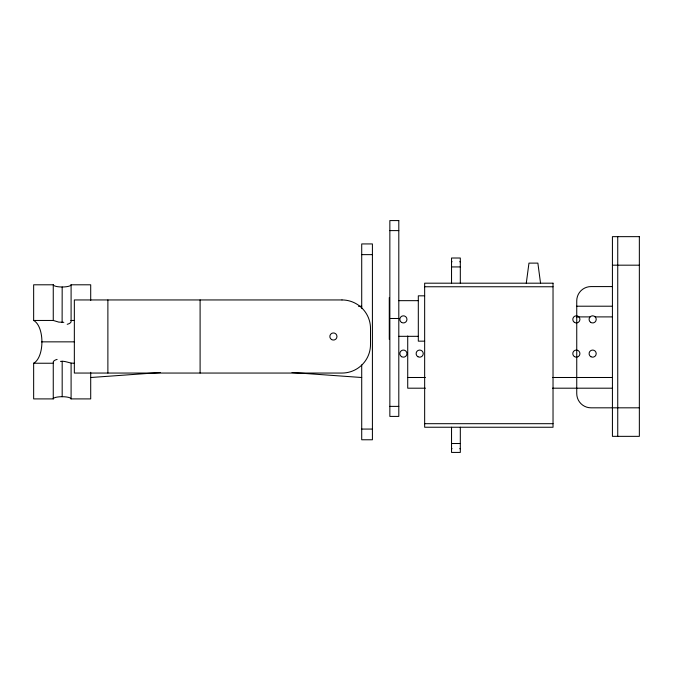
<?xml version="1.0" encoding="UTF-8"?>
<svg xmlns="http://www.w3.org/2000/svg" width="673" height="673" viewBox="0 0 673 673"><rect width="100%" height="100%" fill="white"/><g stroke="black" fill="none" stroke-linecap="round" stroke-linejoin="round"><path stroke-width="1.01" d="M71.002 284.797A9.06 2.162 0 0 1 62.177 287.001A9.06 2.162 0 0 1 53.352 284.797L33.65 284.797L33.65 320.457C44.67 326.573 44.67 357.127 33.65 363.243L33.65 398.904L53.26 398.904A9.06 2.162 0 0 1 62.177 396.691A9.06 2.162 0 0 1 71.002 398.904M526.286 283.19L528.961 263.118L537.87 263.118L540.545 283.19M63.826 322.333L58.744 322.098L53.31 320.474M60.469 361.376C65.231 360.568 69.538 363.529 74.19 363.243M358.591 306.417L361.712 306.19M90.704 377.511L160.384 372.531M389.852 230.603L398.803 230.603M361.712 254.63L372.413 254.63M451.541 261.738L452.088 261.738M459.768 261.738L460.315 261.738M612.422 265.179L639.35 265.179M451.541 266.929L460.315 266.929M612.422 286.58L591.003 286.58A14.268 14.268 0 0 0 576.744 300.839L576.744 393.554A14.268 14.268 0 0 0 591.003 407.821L639.35 407.821M424.655 286.757L553.029 286.757M424.655 295.826L418.312 295.826L418.312 341.161L424.655 341.161M398.803 300.663L418.312 300.663M576.744 306.207L612.422 306.207M576.744 316.899L590.086 316.899M595.21 316.899L612.422 316.899M389.852 318.489L398.803 318.489M33.65 320.457L53.26 320.457L53.26 284.797M74.19 320.457L71.094 320.457L71.094 284.797L90.704 284.797L90.704 300.528M398.803 336.323L418.312 336.323M41.524 341.85L74.24 341.85M33.65 363.243L53.26 363.243L53.26 398.904M407.72 377.494L425.403 377.494M552.558 377.494L612.422 377.494M425.403 388.195L407.72 388.195L407.72 336.02M552.558 388.195L612.422 388.195M389.852 406.383L398.803 406.383M424.655 423.687L553.029 423.687M361.712 429.071L372.413 429.071M451.541 443.515L460.315 443.515M451.541 448.698L452.088 448.698M459.768 448.698L460.315 448.698M62.118 322.401L62.177 286.984M292.032 372.531L361.712 377.511M617.738 236.652L617.738 436.348M460.315 283.19L460.315 258.011L451.541 258.011L451.541 283.19M460.315 427.254L460.315 452.424L451.541 452.424L451.541 427.254M389.28 297.575L389.28 339.402M361.712 308.284L361.712 243.929L372.413 243.929L372.413 439.772L361.712 439.772L361.712 364.926M200.1 299.948L200.1 373.052M107.882 299.948L107.882 373.052M90.704 372.32L90.704 398.904L71.094 398.904L71.094 363.243M62.177 361.3L62.177 396.717M53.504 363.21A8.791 3.458 -0.2 0 1 57.129 359.39M70.85 320.491A8.791 3.458 -0.2 0 1 67.224 324.31M398.803 220.576L389.852 220.576L389.852 416.41L398.803 416.41L398.803 220.576M639.35 236.652L612.422 236.652L612.422 436.348L639.35 436.348L639.35 236.652M553.029 283.19L424.655 283.19L424.655 427.237L553.029 427.254L553.029 283.207M341.985 299.948L74.341 299.948L74.341 373.052L341.985 373.052A28.527 28.527 0 0 0 370.512 344.526L370.512 328.474A28.527 28.527 0 0 0 341.985 299.948M574.363 356.572A3.567 3.567 0 0 0 579.916 353.872A3.567 3.567 0 0 0 574.801 350.406A3.567 3.567 0 0 0 574.363 356.572M574.363 322.333A3.567 3.567 0 0 0 579.916 319.641A3.567 3.567 0 0 0 574.801 316.175A3.567 3.567 0 0 0 574.363 322.333M401.613 322.468A3.567 3.567 0 0 0 406.955 319.381A3.567 3.567 0 0 0 401.613 316.293A3.567 3.567 0 0 0 401.613 322.468M401.613 356.707A3.567 3.567 0 0 0 406.955 353.619A3.567 3.567 0 0 0 401.613 350.532A3.567 3.567 0 0 0 401.613 356.707M590.591 322.3A3.567 3.567 0 0 0 596.202 319.7A3.567 3.567 0 0 0 591.146 316.15A3.567 3.567 0 0 0 590.591 322.3M590.869 356.707A3.567 3.567 0 0 0 596.211 353.619A3.567 3.567 0 0 0 590.869 350.532A3.567 3.567 0 0 0 590.869 356.707M417.899 356.707A3.567 3.567 0 0 0 423.25 353.619A3.567 3.567 0 0 0 417.899 350.532A3.567 3.567 0 0 0 417.899 356.707M331.621 339.587A3.567 3.567 0 0 0 336.971 336.5A3.567 3.567 0 0 0 331.621 333.413A3.567 3.567 0 0 0 331.621 339.587"/></g></svg>
